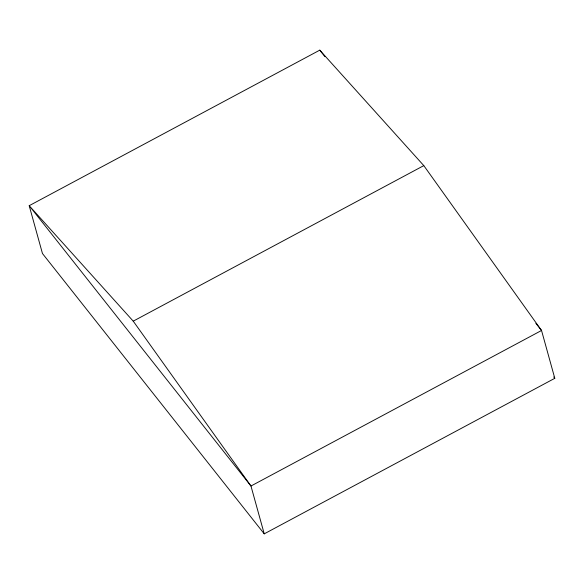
<?xml version="1.0" encoding="UTF-8"?>
<svg xmlns="http://www.w3.org/2000/svg" width="584" height="584" viewBox="0 0 584 584"><rect width="100%" height="100%" fill="white"/><g stroke="black" fill="none" stroke-linecap="round" stroke-linejoin="round"><path stroke-width="0.88" d="M319.769 50.151L29.2 205.692L42.464 253.522L264.231 533.849L554.8 378.308L541.536 330.478L423.801 165.615L319.769 50.151L324.857 56.582M264.231 533.849L250.967 486.019L29.2 205.692L133.232 321.156L423.801 165.615M535.878 323.332L541.536 330.478L250.967 486.019L133.232 321.156M553.741 376.972L554.8 378.308"/></g></svg>
